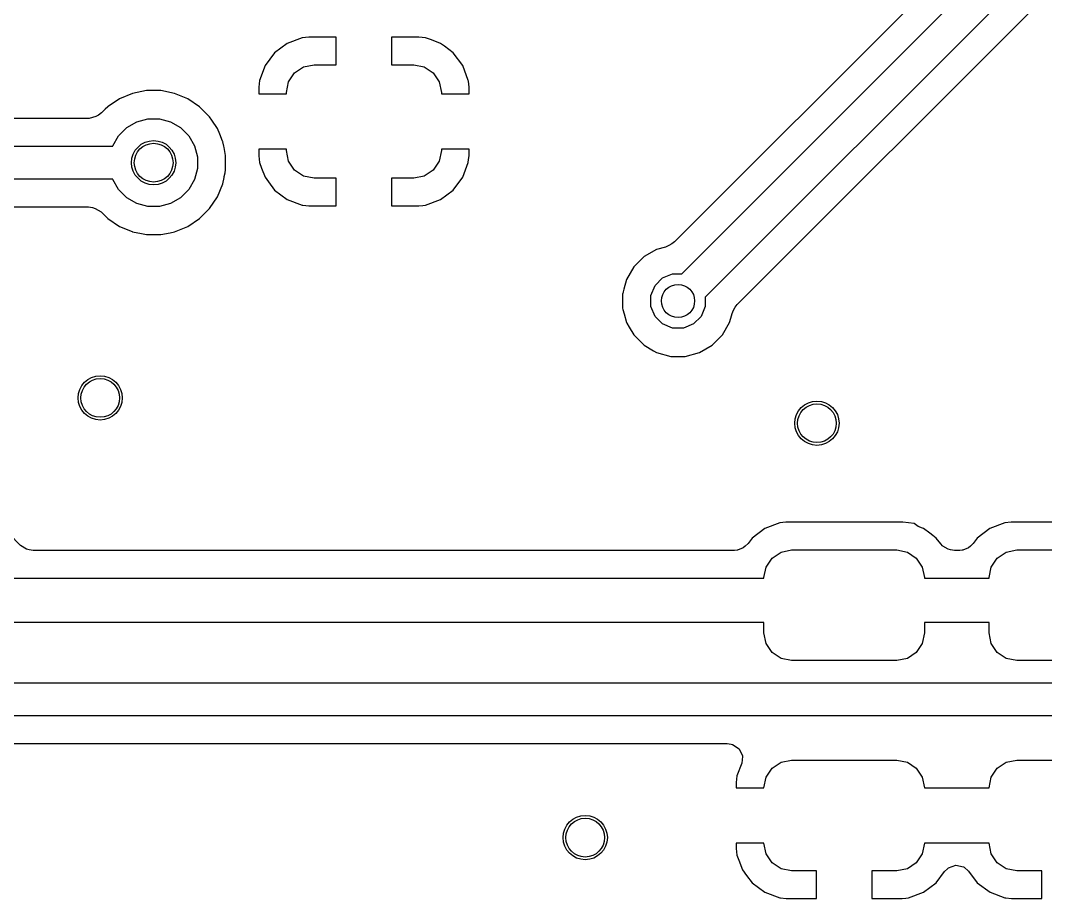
# Model space of a CAD drawing. Header units: inches. Extents: x 0.01 to 5.35, y 0.01 to 3.37.
# Drawn here: x 1.5702 to 1.9348, y 2.3298 to 2.6422 of the extents above; entities that cross this region are included whole.
import ezdxf

# ---------------------------------------------------------------- set-up
doc = ezdxf.new("R2010")
doc.units = ezdxf.units.IN
doc.header["$MEASUREMENT"] = 0
doc.layers.add('BLACK', color=250, linetype='CONTINUOUS')

msp = doc.modelspace()

# ---------------------------------------------------------------- linework, layer by layer
at = {"layer": 'BLACK', "linetype": 'CONTINUOUS'}
for p, q in [((1.80542, 2.55202), (1.93449, 2.68109)), ((1.94457, 2.67446), (1.81377, 2.54366)), ((1.8252, 2.54115), (1.95256, 2.66851)), ((1.89944, 2.65999), (1.8029, 2.56345)), ((1.66511, 2.63403), (1.66058, 2.63064)), ((1.67042, 2.63601), (1.66511, 2.63403)), ((1.66511, 2.63403), (1.66511, 2.63403)), ((1.67276, 2.63626), (1.67042, 2.63601)), ((1.67042, 2.63601), (1.67042, 2.63601)), ((1.68252, 2.63626), (1.67276, 2.63626)), ((1.68252, 2.62642), (1.68252, 2.63626)), ((1.71196, 2.63626), (1.7022, 2.63626)), ((1.7022, 2.63626), (1.7022, 2.62642)), ((1.71431, 2.63601), (1.71196, 2.63626)), ((1.71196, 2.63626), (1.71196, 2.63626)), ((1.71643, 2.63522), (1.71431, 2.63601)), ((1.71431, 2.63601), (1.71431, 2.63601)), ((1.71961, 2.63403), (1.71643, 2.63522)), ((1.72099, 2.633), (1.71961, 2.63403)), ((1.71961, 2.63403), (1.71961, 2.63403)), ((1.72414, 2.63064), (1.72099, 2.633)), ((1.66058, 2.63064), (1.65719, 2.62611)), ((1.66058, 2.63064), (1.66058, 2.63064)), ((1.72753, 2.62611), (1.72414, 2.63064)), ((1.72414, 2.63064), (1.72414, 2.63064)), ((1.72414, 2.63064), (1.72414, 2.63064)), ((1.65719, 2.62611), (1.65521, 2.6208)), ((1.65719, 2.62611), (1.65719, 2.62611)), ((1.66769, 2.62353), (1.67088, 2.62567)), ((1.67088, 2.62567), (1.67465, 2.62642)), ((1.67465, 2.62642), (1.68252, 2.62642)), ((1.7022, 2.62642), (1.71008, 2.62642)), ((1.71008, 2.62642), (1.71385, 2.62567)), ((1.71385, 2.62567), (1.71704, 2.62353)), ((1.72951, 2.6208), (1.72753, 2.62611)), ((1.72753, 2.62611), (1.72753, 2.62611)), ((1.66555, 2.62034), (1.66769, 2.62353)), ((1.71704, 2.62353), (1.71917, 2.62034)), ((1.65521, 2.6208), (1.65496, 2.61846)), ((1.65496, 2.61846), (1.65496, 2.61608)), ((1.65496, 2.61846), (1.65496, 2.61846)), ((1.65521, 2.6208), (1.65521, 2.6208)), ((1.6648, 2.61657), (1.66555, 2.62034)), ((1.71917, 2.62034), (1.71992, 2.61657)), ((1.72953, 2.62059), (1.72951, 2.6208)), ((1.72951, 2.6208), (1.72951, 2.6208)), ((1.72976, 2.61846), (1.72953, 2.62059)), ((1.72976, 2.61608), (1.72976, 2.61846)), ((1.72976, 2.61846), (1.72976, 2.61846)), ((1.72976, 2.61846), (1.72976, 2.61846)), ((1.72976, 2.61846), (1.72976, 2.61846)), ((1.61009, 2.6162), (1.60543, 2.61427)), ((1.61504, 2.61719), (1.61009, 2.6162)), ((1.61009, 2.6162), (1.61009, 2.6162)), ((1.61009, 2.6162), (1.61009, 2.6162)), ((1.62008, 2.61719), (1.61504, 2.61719)), ((1.61504, 2.61719), (1.61504, 2.61719)), ((1.61504, 2.61719), (1.61504, 2.61719)), ((1.62503, 2.6162), (1.62008, 2.61719)), ((1.62008, 2.61719), (1.62008, 2.61719)), ((1.62008, 2.61719), (1.62008, 2.61719)), ((1.62969, 2.61427), (1.62503, 2.6162)), ((1.62503, 2.6162), (1.62503, 2.6162)), ((1.62503, 2.6162), (1.62503, 2.6162)), ((1.65496, 2.61608), (1.6648, 2.61608)), ((1.6648, 2.61608), (1.6648, 2.61657)), ((1.71992, 2.61657), (1.71992, 2.61608)), ((1.71992, 2.61608), (1.72976, 2.61608)), ((1.60123, 2.61147), (1.60034, 2.61058)), ((1.60138, 2.61156), (1.60123, 2.61147)), ((1.60543, 2.61427), (1.60138, 2.61156)), ((1.60543, 2.61427), (1.60543, 2.61427)), ((1.63388, 2.61147), (1.62969, 2.61427)), ((1.62969, 2.61427), (1.62969, 2.61427)), ((1.63745, 2.6079), (1.63388, 2.61147)), ((1.63388, 2.61147), (1.63388, 2.61147)), ((1.63388, 2.61147), (1.63388, 2.61147)), ((1.59467, 2.60734), (1.55018, 2.60734)), ((1.59701, 2.60794), (1.59467, 2.60734)), ((1.59792, 2.60844), (1.59701, 2.60794)), ((1.59903, 2.60927), (1.59792, 2.60844)), ((1.60001, 2.61024), (1.59903, 2.60927)), ((1.60034, 2.61058), (1.60001, 2.61024)), ((1.63828, 2.60666), (1.63745, 2.6079)), ((1.63745, 2.6079), (1.63745, 2.6079)), ((1.63745, 2.6079), (1.63745, 2.6079)), ((1.60507, 2.60116), (1.60797, 2.60407)), ((1.60797, 2.60407), (1.61153, 2.60612)), ((1.61153, 2.60612), (1.6155, 2.60719)), ((1.6155, 2.60719), (1.61961, 2.60719)), ((1.61961, 2.60719), (1.62359, 2.60612)), ((1.62359, 2.60612), (1.62715, 2.60407)), ((1.62715, 2.60407), (1.63005, 2.60116)), ((1.64025, 2.60371), (1.63828, 2.60666)), ((1.64108, 2.60172), (1.64025, 2.60371)), ((1.64025, 2.60371), (1.64025, 2.60371)), ((1.64025, 2.60371), (1.64025, 2.60371)), ((1.64025, 2.60371), (1.64025, 2.60371)), ((1.60301, 2.5976), (1.60507, 2.60116)), ((1.63005, 2.60116), (1.63211, 2.5976)), ((1.64209, 2.59927), (1.64108, 2.60172)), ((1.54159, 2.59748), (1.60298, 2.59748)), ((1.60298, 2.59748), (1.60301, 2.5976)), ((1.63211, 2.5976), (1.63317, 2.59363)), ((1.64218, 2.59909), (1.64209, 2.59927)), ((1.64219, 2.59905), (1.64218, 2.59909)), ((1.64219, 2.59904), (1.64219, 2.59905)), ((1.64219, 2.59905), (1.64219, 2.59905)), ((1.6425, 2.59747), (1.64219, 2.59904)), ((1.64219, 2.59904), (1.64219, 2.59904)), ((1.64259, 2.59701), (1.6425, 2.59747)), ((1.64317, 2.5941), (1.64259, 2.59701)), ((1.6648, 2.5964), (1.65496, 2.5964)), ((1.65496, 2.5964), (1.65496, 2.59402)), ((1.6648, 2.59591), (1.6648, 2.5964)), ((1.72976, 2.5964), (1.71992, 2.5964)), ((1.71992, 2.5964), (1.71992, 2.59591)), ((1.72976, 2.59402), (1.72976, 2.5964)), ((1.63317, 2.59363), (1.63317, 2.58952)), ((1.64317, 2.59402), (1.64317, 2.5941)), ((1.64317, 2.58905), (1.64317, 2.59402)), ((1.65496, 2.59402), (1.65521, 2.59168)), ((1.66555, 2.59214), (1.6648, 2.59591)), ((1.71992, 2.59591), (1.71917, 2.59214)), ((1.72962, 2.59265), (1.72976, 2.59402)), ((1.72976, 2.59402), (1.72976, 2.59402)), ((1.57024, 2.45532), (1.43546, 2.59009)), ((1.63317, 2.58952), (1.63211, 2.58555)), ((1.65521, 2.59168), (1.65521, 2.59168)), ((1.65521, 2.59168), (1.65598, 2.58962)), ((1.65598, 2.58962), (1.65719, 2.58637)), ((1.66769, 2.58895), (1.66555, 2.59214)), ((1.71917, 2.59214), (1.71704, 2.58895)), ((1.72753, 2.58637), (1.72951, 2.59168)), ((1.72951, 2.59168), (1.72962, 2.59265)), ((1.72951, 2.59168), (1.72951, 2.59168)), ((1.60298, 2.58567), (1.54159, 2.58567)), ((1.60301, 2.58555), (1.60298, 2.58567)), ((1.60507, 2.58199), (1.60301, 2.58555)), ((1.63211, 2.58555), (1.63005, 2.58199)), ((1.64219, 2.5841), (1.64261, 2.58626)), ((1.64261, 2.58626), (1.64269, 2.58663)), ((1.64261, 2.58626), (1.64261, 2.58626)), ((1.64269, 2.58663), (1.64295, 2.58794)), ((1.64295, 2.58794), (1.64317, 2.58905)), ((1.65719, 2.58637), (1.65719, 2.58637)), ((1.65719, 2.58637), (1.6584, 2.58476)), ((1.67088, 2.58681), (1.66769, 2.58895)), ((1.67465, 2.58606), (1.67088, 2.58681)), ((1.68252, 2.58606), (1.67465, 2.58606)), ((1.68252, 2.57622), (1.68252, 2.58606)), ((1.71008, 2.58606), (1.7022, 2.58606)), ((1.7022, 2.58606), (1.7022, 2.57622)), ((1.71385, 2.58681), (1.71008, 2.58606)), ((1.71704, 2.58895), (1.71385, 2.58681)), ((1.72414, 2.58184), (1.72753, 2.58637)), ((1.72753, 2.58637), (1.72753, 2.58637)), ((1.60797, 2.57908), (1.60507, 2.58199)), ((1.63005, 2.58199), (1.62715, 2.57908)), ((1.64025, 2.57944), (1.64219, 2.5841)), ((1.64219, 2.5841), (1.64219, 2.5841)), ((1.64219, 2.5841), (1.64219, 2.5841)), ((1.6584, 2.58476), (1.66058, 2.58184)), ((1.66058, 2.58184), (1.66058, 2.58184)), ((1.66058, 2.58184), (1.66058, 2.58184)), ((1.66058, 2.58184), (1.66511, 2.57845)), ((1.71961, 2.57845), (1.72414, 2.58184)), ((1.72414, 2.58184), (1.72414, 2.58184)), ((1.61153, 2.57703), (1.60797, 2.57908)), ((1.62715, 2.57908), (1.62359, 2.57703)), ((1.63745, 2.57525), (1.64025, 2.57944)), ((1.66511, 2.57845), (1.66511, 2.57845)), ((1.66511, 2.57845), (1.67042, 2.57647)), ((1.71431, 2.57647), (1.71961, 2.57845)), ((1.71961, 2.57845), (1.71961, 2.57845)), ((1.54989, 2.57581), (1.59438, 2.57581)), ((1.59438, 2.57581), (1.59576, 2.57561)), ((1.59576, 2.57561), (1.59675, 2.57532)), ((1.59675, 2.57532), (1.59883, 2.57409)), ((1.6155, 2.57596), (1.61153, 2.57703)), ((1.61961, 2.57596), (1.6155, 2.57596)), ((1.62359, 2.57703), (1.61961, 2.57596)), ((1.63388, 2.57168), (1.63745, 2.57525)), ((1.67042, 2.57647), (1.67042, 2.57647)), ((1.67042, 2.57647), (1.67069, 2.57644)), ((1.67069, 2.57644), (1.67276, 2.57622)), ((1.67276, 2.57622), (1.67276, 2.57622)), ((1.67276, 2.57622), (1.67276, 2.57622)), ((1.67276, 2.57622), (1.68252, 2.57622)), ((1.7022, 2.57622), (1.71196, 2.57622)), ((1.71196, 2.57622), (1.71337, 2.57637)), ((1.71196, 2.57622), (1.71196, 2.57622)), ((1.71196, 2.57622), (1.71196, 2.57622)), ((1.71337, 2.57637), (1.71431, 2.57647)), ((1.71431, 2.57647), (1.71431, 2.57647)), ((1.59883, 2.57409), (1.60018, 2.57273)), ((1.60018, 2.57273), (1.60123, 2.57168)), ((1.60123, 2.57168), (1.60123, 2.57168)), ((1.60123, 2.57168), (1.60543, 2.56888)), ((1.62969, 2.56888), (1.63388, 2.57168)), ((1.60543, 2.56888), (1.60543, 2.56888)), ((1.60543, 2.56888), (1.60543, 2.56888)), ((1.60543, 2.56888), (1.60543, 2.56888)), ((1.60543, 2.56888), (1.60987, 2.56704)), ((1.62503, 2.56695), (1.62969, 2.56888)), ((1.60987, 2.56704), (1.61004, 2.56696)), ((1.61004, 2.56696), (1.61009, 2.56695)), ((1.61009, 2.56695), (1.61009, 2.56695)), ((1.61009, 2.56695), (1.61009, 2.56695)), ((1.61009, 2.56695), (1.61009, 2.56695)), ((1.61009, 2.56695), (1.61009, 2.56695)), ((1.61009, 2.56695), (1.61321, 2.56633)), ((1.61321, 2.56633), (1.61504, 2.56596)), ((1.61504, 2.56596), (1.62008, 2.56596)), ((1.62008, 2.56596), (1.62341, 2.56663)), ((1.62008, 2.56596), (1.62008, 2.56596)), ((1.62341, 2.56663), (1.62503, 2.56695)), ((1.79651, 2.56072), (1.79206, 2.55815)), ((1.79964, 2.56156), (1.79651, 2.56072)), ((1.79651, 2.56072), (1.79651, 2.56072)), ((1.79651, 2.56072), (1.79651, 2.56072)), ((1.79651, 2.56072), (1.79651, 2.56072)), ((1.80081, 2.56205), (1.79964, 2.56156)), ((1.80189, 2.56267), (1.80081, 2.56205)), ((1.8029, 2.56345), (1.80189, 2.56267)), ((1.79202, 2.55813), (1.78835, 2.55446)), ((1.79206, 2.55815), (1.79202, 2.55813)), ((1.79202, 2.55813), (1.79202, 2.55813)), ((1.78835, 2.55446), (1.78575, 2.54997)), ((1.78835, 2.55446), (1.78835, 2.55446)), ((1.78835, 2.55446), (1.78835, 2.55446)), ((1.78575, 2.54997), (1.78483, 2.54651)), ((1.78575, 2.54997), (1.78575, 2.54997)), ((1.79593, 2.54783), (1.79865, 2.55055)), ((1.79865, 2.55055), (1.8022, 2.55202)), ((1.8022, 2.55202), (1.80542, 2.55202)), ((1.78457, 2.54556), (1.78443, 2.54502)), ((1.7847, 2.54604), (1.78457, 2.54556)), ((1.78483, 2.54651), (1.7847, 2.54604)), ((1.79446, 2.54428), (1.79593, 2.54783)), ((1.78443, 2.54502), (1.78441, 2.54496)), ((1.78441, 2.54496), (1.78441, 2.53977)), ((1.79446, 2.54044), (1.79446, 2.54428)), ((1.81377, 2.54366), (1.81377, 2.54044)), ((1.78441, 2.53977), (1.78452, 2.53936)), ((1.78452, 2.53936), (1.78496, 2.53773)), ((1.79593, 2.53689), (1.79446, 2.54044)), ((1.81377, 2.54044), (1.8123, 2.53689)), ((1.82332, 2.53788), (1.8238, 2.53906)), ((1.8238, 2.53906), (1.82442, 2.54014)), ((1.82442, 2.54014), (1.8252, 2.54115)), ((1.78496, 2.53773), (1.78575, 2.53476)), ((1.78575, 2.53476), (1.78575, 2.53476)), ((1.78575, 2.53476), (1.78591, 2.53449)), ((1.78591, 2.53449), (1.78671, 2.5331)), ((1.79865, 2.53418), (1.79593, 2.53689)), ((1.8123, 2.53689), (1.80958, 2.53418)), ((1.81988, 2.53026), (1.82248, 2.53476)), ((1.82248, 2.53476), (1.82288, 2.53627)), ((1.82288, 2.53627), (1.82332, 2.53788)), ((1.78671, 2.5331), (1.78835, 2.53026)), ((1.8022, 2.53271), (1.79865, 2.53418)), ((1.80604, 2.53271), (1.8022, 2.53271)), ((1.80958, 2.53418), (1.80604, 2.53271)), ((1.78835, 2.53026), (1.79202, 2.52659)), ((1.81621, 2.52659), (1.81988, 2.53026)), ((1.79202, 2.52659), (1.79541, 2.52464)), ((1.79541, 2.52464), (1.79645, 2.52403)), ((1.79645, 2.52403), (1.79651, 2.524)), ((1.79651, 2.524), (1.80152, 2.52266)), ((1.80671, 2.52266), (1.81172, 2.524)), ((1.81172, 2.524), (1.81621, 2.52659)), ((1.80152, 2.52266), (1.80152, 2.52266)), ((1.80152, 2.52266), (1.80671, 2.52266)), ((1.80671, 2.52266), (1.80671, 2.52266)), ((1.8403, 2.46339), (1.83499, 2.46141)), ((1.8425, 2.46363), (1.8403, 2.46339)), ((1.84257, 2.46364), (1.8425, 2.46363)), ((1.84264, 2.46364), (1.84257, 2.46364)), ((1.88381, 2.46364), (1.84264, 2.46364)), ((1.84264, 2.46364), (1.84264, 2.46364)), ((1.88393, 2.46364), (1.88381, 2.46364)), ((1.88381, 2.46364), (1.88381, 2.46364)), ((1.88381, 2.46364), (1.88381, 2.46364)), ((1.88412, 2.46361), (1.88393, 2.46364)), ((1.88813, 2.46318), (1.88412, 2.46361)), ((1.88952, 2.46214), (1.88813, 2.46318)), ((1.89106, 2.46156), (1.88952, 2.46214)), ((1.89147, 2.46141), (1.89106, 2.46156)), ((1.92041, 2.46339), (1.9151, 2.46141)), ((1.92262, 2.46363), (1.92041, 2.46339)), ((1.92268, 2.46364), (1.92262, 2.46363)), ((1.92276, 2.46364), (1.92268, 2.46364)), ((1.96393, 2.46364), (1.92276, 2.46364)), ((1.92276, 2.46364), (1.92276, 2.46364)), ((1.83045, 2.45801), (1.82903, 2.45611)), ((1.83499, 2.46141), (1.83045, 2.45801)), ((1.83045, 2.45801), (1.83045, 2.45801)), ((1.83499, 2.46141), (1.83499, 2.46141)), ((1.83499, 2.46141), (1.83499, 2.46141)), ((1.89372, 2.45972), (1.89147, 2.46141)), ((1.89147, 2.46141), (1.89147, 2.46141)), ((1.89147, 2.46141), (1.89147, 2.46141)), ((1.89475, 2.45896), (1.89372, 2.45972)), ((1.89601, 2.45801), (1.89475, 2.45896)), ((1.89759, 2.4559), (1.89601, 2.45801)), ((1.91057, 2.45801), (1.90915, 2.45611)), ((1.9151, 2.46141), (1.91057, 2.45801)), ((1.91057, 2.45801), (1.91057, 2.45801)), ((1.9151, 2.46141), (1.9151, 2.46141)), ((1.9151, 2.46141), (1.9151, 2.46141)), ((1.57232, 2.45408), (1.57024, 2.45532)), ((1.82733, 2.45459), (1.82527, 2.4537)), ((1.82805, 2.45513), (1.82733, 2.45459)), ((1.82903, 2.45611), (1.82805, 2.45513)), ((1.89817, 2.45525), (1.89759, 2.4559)), ((1.89827, 2.45516), (1.89817, 2.45525)), ((1.90022, 2.45404), (1.89827, 2.45516)), ((1.90745, 2.45459), (1.90539, 2.4537)), ((1.90816, 2.45513), (1.90745, 2.45459)), ((1.90915, 2.45611), (1.90816, 2.45513)), ((1.57331, 2.45379), (1.57232, 2.45408)), ((1.57468, 2.45359), (1.57331, 2.45379)), ((1.82426, 2.45359), (1.57468, 2.45359)), ((1.82513, 2.45367), (1.82426, 2.45359)), ((1.82527, 2.4537), (1.82513, 2.45367)), ((1.83543, 2.4477), (1.83757, 2.4509)), ((1.83757, 2.4509), (1.84076, 2.45303)), ((1.84076, 2.45303), (1.84453, 2.45378)), ((1.84453, 2.45378), (1.88193, 2.45378)), ((1.88193, 2.45378), (1.8857, 2.45303)), ((1.8857, 2.45303), (1.88889, 2.4509)), ((1.88889, 2.4509), (1.89102, 2.4477)), ((1.90108, 2.45379), (1.90022, 2.45404)), ((1.90246, 2.45359), (1.90108, 2.45379)), ((1.90438, 2.45359), (1.90246, 2.45359)), ((1.90525, 2.45367), (1.90438, 2.45359)), ((1.90539, 2.4537), (1.90525, 2.45367)), ((1.91555, 2.4477), (1.91769, 2.4509)), ((1.91769, 2.4509), (1.92088, 2.45303)), ((1.92088, 2.45303), (1.92465, 2.45378)), ((1.92465, 2.45378), (1.96205, 2.45378)), ((1.83469, 2.44394), (1.83543, 2.4477)), ((1.89102, 2.4477), (1.89177, 2.44394)), ((1.9148, 2.44394), (1.91555, 2.4477)), ((1.56788, 2.44373), (1.83469, 2.44373)), ((1.83469, 2.44373), (1.83469, 2.44394)), ((1.89177, 2.44394), (1.89177, 2.44373)), ((1.89177, 2.44373), (1.9148, 2.44373)), ((1.9148, 2.44373), (1.9148, 2.44394)), ((1.83469, 2.42798), (1.56461, 2.42798)), ((1.83469, 2.42425), (1.83469, 2.42798)), ((1.9148, 2.42798), (1.89177, 2.42798)), ((1.89177, 2.42798), (1.89177, 2.42425)), ((1.9148, 2.42425), (1.9148, 2.42798)), ((1.83543, 2.42049), (1.83469, 2.42425)), ((1.89177, 2.42425), (1.89102, 2.42049)), ((1.91555, 2.42049), (1.9148, 2.42425)), ((1.83757, 2.41729), (1.83543, 2.42049)), ((1.89102, 2.42049), (1.88889, 2.41729)), ((1.91769, 2.41729), (1.91555, 2.42049)), ((1.84076, 2.41516), (1.83757, 2.41729)), ((1.84453, 2.41441), (1.84076, 2.41516)), ((1.88193, 2.41441), (1.84453, 2.41441)), ((1.8857, 2.41516), (1.88193, 2.41441)), ((1.88889, 2.41729), (1.8857, 2.41516)), ((1.92088, 2.41516), (1.91769, 2.41729)), ((1.92465, 2.41441), (1.92088, 2.41516)), ((1.96205, 2.41441), (1.92465, 2.41441)), ((1.3522, 2.40654), (2.47732, 2.40654)), ((2.47976, 2.39472), (1.35465, 2.39472)), ((1.36905, 2.38486), (1.82165, 2.38486)), ((1.82165, 2.38486), (1.82303, 2.38466)), ((1.82303, 2.38466), (1.82355, 2.38451)), ((1.82355, 2.38451), (1.82586, 2.38302)), ((1.82586, 2.38302), (1.82701, 2.38052)), ((1.82678, 2.37789), (1.82509, 2.37336)), ((1.82704, 2.38029), (1.82678, 2.37789)), ((1.82701, 2.38052), (1.82704, 2.38029)), ((1.83757, 2.37609), (1.84076, 2.37823)), ((1.84076, 2.37823), (1.84453, 2.37898)), ((1.84453, 2.37898), (1.88193, 2.37898)), ((1.88193, 2.37898), (1.8857, 2.37823)), ((1.8857, 2.37823), (1.88889, 2.37609)), ((1.91769, 2.37609), (1.92088, 2.37823)), ((1.92088, 2.37823), (1.92465, 2.37898)), ((1.92465, 2.37898), (1.96205, 2.37898)), ((1.83543, 2.3729), (1.83757, 2.37609)), ((1.88889, 2.37609), (1.89102, 2.3729)), ((1.91555, 2.3729), (1.91769, 2.37609)), ((1.82509, 2.37336), (1.82484, 2.37102)), ((1.82484, 2.37102), (1.82484, 2.37102)), ((1.82484, 2.37102), (1.82484, 2.36913)), ((1.82509, 2.37336), (1.82509, 2.37336)), ((1.83469, 2.36913), (1.83543, 2.3729)), ((1.89102, 2.3729), (1.89177, 2.36913)), ((1.9148, 2.36913), (1.91555, 2.3729)), ((1.82484, 2.36913), (1.83469, 2.36913)), ((1.89177, 2.36913), (1.9148, 2.36913)), ((1.83469, 2.34945), (1.82484, 2.34945)), ((1.82484, 2.34945), (1.82484, 2.34756)), ((1.83543, 2.34568), (1.83469, 2.34945)), ((1.89177, 2.34945), (1.89102, 2.34568)), ((1.9148, 2.34945), (1.89177, 2.34945)), ((1.91555, 2.34568), (1.9148, 2.34945)), ((1.82484, 2.34756), (1.82509, 2.34522)), ((1.82509, 2.34522), (1.82509, 2.34522)), ((1.82509, 2.34522), (1.82576, 2.34345)), ((1.83757, 2.34249), (1.83543, 2.34568)), ((1.89102, 2.34568), (1.88889, 2.34249)), ((1.91769, 2.34249), (1.91555, 2.34568)), ((1.82576, 2.34345), (1.82707, 2.33992)), ((1.84076, 2.34036), (1.83757, 2.34249)), ((1.88889, 2.34249), (1.8857, 2.34036)), ((1.90038, 2.34066), (1.90296, 2.34162)), ((1.90296, 2.34162), (1.90564, 2.34104)), ((1.92088, 2.34036), (1.91769, 2.34249)), ((1.82707, 2.33992), (1.82707, 2.33992)), ((1.82707, 2.33992), (1.82851, 2.33799)), ((1.82851, 2.33799), (1.83046, 2.33539)), ((1.84453, 2.33961), (1.84076, 2.34036)), ((1.85339, 2.33961), (1.84453, 2.33961)), ((1.85339, 2.32976), (1.85339, 2.33961)), ((1.88193, 2.33961), (1.87307, 2.33961)), ((1.87307, 2.33961), (1.87307, 2.32976)), ((1.8857, 2.34036), (1.88193, 2.33961)), ((1.89599, 2.33539), (1.89896, 2.33935)), ((1.89896, 2.33935), (1.89994, 2.34033)), ((1.89994, 2.34033), (1.90038, 2.34066)), ((1.90564, 2.34104), (1.90591, 2.34089)), ((1.90591, 2.34089), (1.90748, 2.33953)), ((1.90748, 2.33953), (1.91058, 2.33539)), ((1.92465, 2.33961), (1.92088, 2.34036)), ((1.9335, 2.33961), (1.92465, 2.33961)), ((1.9335, 2.32976), (1.9335, 2.33961)), ((1.83046, 2.33539), (1.83046, 2.33539)), ((1.83046, 2.33539), (1.83047, 2.33539)), ((1.83047, 2.33539), (1.835, 2.33199)), ((1.89146, 2.33199), (1.89599, 2.33539)), ((1.89599, 2.33539), (1.89599, 2.33539)), ((1.91058, 2.33539), (1.91058, 2.33539)), ((1.91058, 2.33539), (1.91058, 2.33539)), ((1.91058, 2.33539), (1.91511, 2.33199)), ((1.835, 2.33199), (1.835, 2.33199)), ((1.835, 2.33199), (1.8403, 2.33002)), ((1.88616, 2.33002), (1.89146, 2.33199)), ((1.89146, 2.33199), (1.89146, 2.33199)), ((1.91511, 2.33199), (1.91511, 2.33199)), ((1.91511, 2.33199), (1.92042, 2.33002)), ((1.8403, 2.33002), (1.8403, 2.33002)), ((1.8403, 2.33002), (1.84057, 2.32999)), ((1.84057, 2.32999), (1.84264, 2.32976)), ((1.84264, 2.32976), (1.84264, 2.32976)), ((1.84264, 2.32976), (1.84264, 2.32976)), ((1.84264, 2.32976), (1.85339, 2.32976)), ((1.87307, 2.32976), (1.88381, 2.32976)), ((1.88381, 2.32976), (1.88522, 2.32992)), ((1.88381, 2.32976), (1.88381, 2.32976)), ((1.88381, 2.32976), (1.88381, 2.32976)), ((1.88522, 2.32992), (1.88616, 2.33002)), ((1.88616, 2.33002), (1.88616, 2.33002)), ((1.92042, 2.33002), (1.92042, 2.33002)), ((1.92042, 2.33002), (1.92069, 2.32999)), ((1.92069, 2.32999), (1.92276, 2.32976)), ((1.92276, 2.32976), (1.92276, 2.32976)), ((1.92276, 2.32976), (1.92276, 2.32976)), ((1.92276, 2.32976), (1.9335, 2.32976))]:
    msp.add_line(p, q, dxfattribs=at)
at = {"layer": 'BLACK'}
for centre, radius in [((1.61756, 2.59157), 0.00787), ((1.80412, 2.54236), 0.00591), ((1.59854, 2.50786), 0.00787), ((1.85354, 2.49886), 0.00787), ((1.7711, 2.35142), 0.00787)]:
    msp.add_circle(centre, radius, dxfattribs=at)
at = {"layer": 'WHITE'}
for centre, radius in [((1.61756, 2.59157), 0.00689), ((1.80412, 2.54236), 0.00591), ((1.59854, 2.50786), 0.00689), ((1.85354, 2.49886), 0.00689), ((1.7711, 2.35142), 0.00689)]:
    msp.add_circle(centre, radius, dxfattribs=at)

doc.saveas('drawing.dxf')
